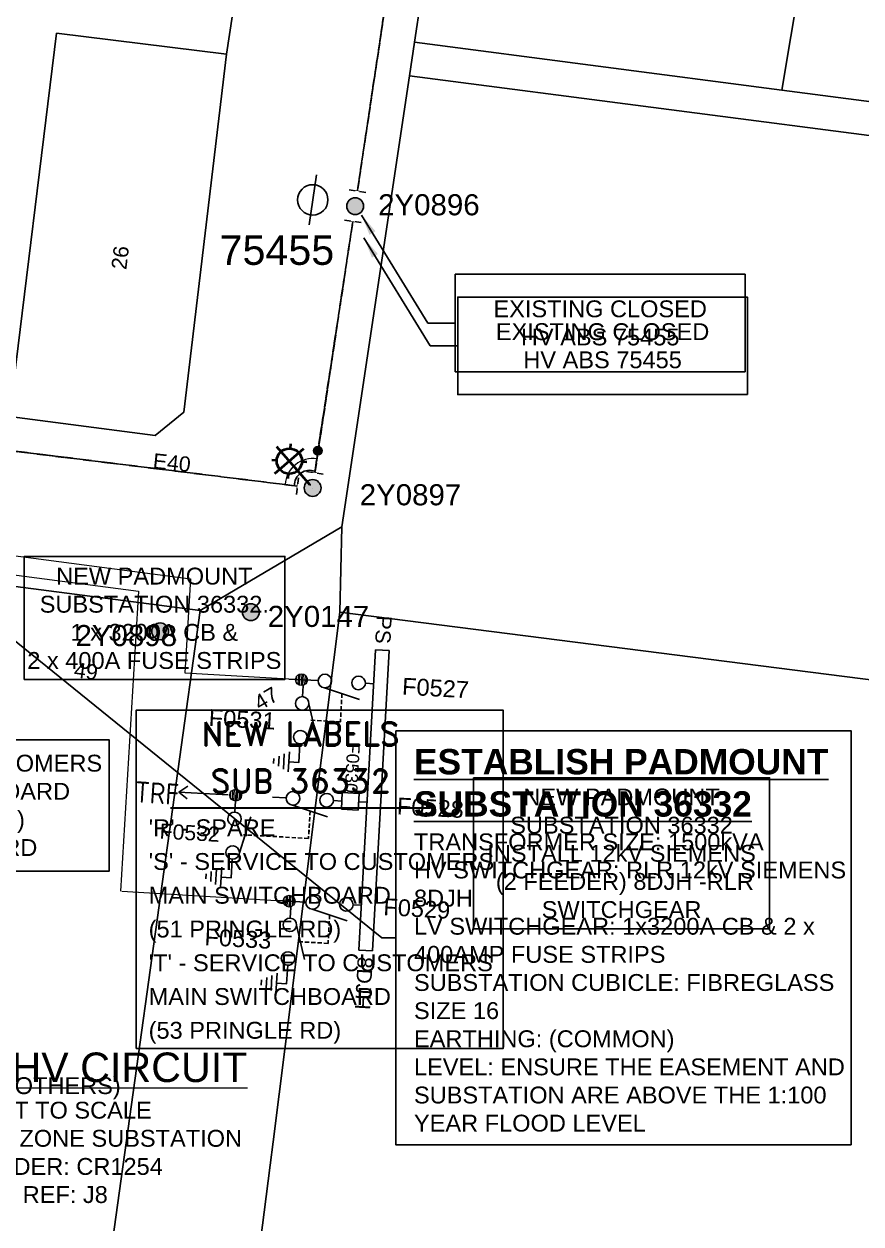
# Model space of a CAD drawing. Header units: metres. Extents: x 15383 to 530218, y 6156255 to 6759712.
# Drawn here: x 306156.3 to 306255.5, y 6192848.5 to 6192990.7 of the extents above; entities that cross this region are included whole.
import ezdxf
from ezdxf.enums import TextEntityAlignment as Align

# ---------------------------------------------------------------- set-up
doc = ezdxf.new("R2010")
doc.units = ezdxf.units.M
for name, pattern in [('A', [0]), ('Cable Exist OH', [1, 1, 0]), ('CENTERX2', [4, 2.5, -0.5, 0.5, -0.5]), ('DASHED', [0.75, 0.5, -0.25])]:
    doc.linetypes.add(name, pattern=pattern)
doc.layers.get('0').update_dxf_attribs({"color": 6})
for name, color, linetype in [('_User Miscellaneous1', 7, 'Continuous'), ('Equip_HV_NEW', 2, 'Continuous'), ('Equip_LV_EXT', 7, 'Continuous'), ('Equip_SP_HV_EXT', 7, 'Continuous'), ('Equip_SP_SL_EXT', 7, 'Continuous'), ('Mains_HV_EXT', 7, 'Continuous'), ('Mains_HV_NEW', 2, 'Continuous'), ('Mains_HV_NEW_Hardwired', 2, 'Continuous'), ('Mains_HV_NEW_U72', 2, 'Continuous'), ('Mains_LV_EXT', 7, 'Continuous'), ('Mains_SL_EXT', 7, 'Continuous'), ('Notes_HV_MISC', 7, 'Continuous'), ('Notes_LV_MISC', 7, 'Continuous'), ('Notes_SP_MISC', 7, 'Continuous'), ('OH_Details_NEW', 2, 'Continuous'), ('OH_Details_SP_MISC', 7, 'Continuous'), ('Services_SL_EXT', 7, 'Continuous'), ('SupportsOH_SP_TR_HV_LV_SL_EXT', 7, 'Continuous')]:
    doc.layers.add(name, color=color, linetype=linetype)
doc.layers.add('Cadastre Land Parcels_SP_EXT', color=9, linetype='Continuous', lineweight=5)
doc.layers.add('Cadastre Roads_SP_EXT', color=9, linetype='Continuous', lineweight=5)
doc.styles.add('ARIAL', font='arial.ttf', dxfattribs={"height": 2})
doc.styles.add('Elec', font='romand__.ttf')
doc.styles.add('HVSW_LABEL', font='arial.ttf')
doc.styles.add('iecARIAL', font='arial.ttf', dxfattribs={"height": 2})
doc.styles.add('IESYMBOL1', font='isocp.shx')
doc.styles.add('POLE_LABEL', font='arial.ttf')
doc.styles.get("Standard").update_dxf_attribs({"font": 'arial.ttf'})
doc.styles.add('SWG_LABEL', font='arial.ttf')
doc.styles.add('SWITCH_LABEL', font='arial.ttf', dxfattribs={"height": 2.5})
doc.linetypes.add('Cable 4', pattern='A,5.25,-0.1,["o",Standard,S=2,R=0,X=1.2,Y=-0.7],-4', length=9.35)
doc.linetypes.add('Cable New UG', pattern='A,7,-0.25,["x",Standard,S=2,R=0,X=0.2,Y=-0.8],-2.1', length=9.35)
doc.dimstyles.get("Standard").update_dxf_attribs({"dimtxt": 0.18, "dimasz": 0.18, "dimexe": 0.18, "dimexo": 0.0625, "dimgap": 0.09, "dimtad": 0, "dimtih": 1, "dimtoh": 1, "dimdec": 4, "dimzin": 0, "dimdsep": 46, "dimtxsty": 'Standard', "dimcen": 0.09, "dimadec": 0, "dimazin": 0, "dimtfac": 1, "dimtdec": 4, "dimtofl": 0, "dimtmove": 0, "dimatfit": 3, "dimfxl": 1, "dimtolj": 1, "dimtzin": 0, "dimarcsym": 0})

# ---------------------------------------------------------------- blocks, each defined once
blk = doc.blocks.new('SL_LANTERN_EXT')
at = {"lineweight": 40}
for p, q in [((0, 1.97), (0, 6.47)), ((-1.46, 5.68), (-1.06, 5.28)), ((1.46, 5.68), (1.06, 5.28)), ((-2.25, 4.22), (2.25, 4.22)), ((-1.46, 2.76), (-1.06, 3.16)), ((1.46, 2.76), (1.06, 3.16)), ((0, 0), (0, 2.72))]:
    blk.add_line(p, q, dxfattribs=at)
blk.add_circle((0, 4.22), 1.5, dxfattribs=at)
at = {"style": 'iecARIAL', "flags": 8}
blk.add_attdef('ASSET_NUM', (1.5, 1.5), '', height=2.5, dxfattribs=at)
for tag, p, height, flags in [('CONSTRUCTED_VOLTAGE', (0.98, -0.65), 0.2, 9), ('CONTROL_TYPE', (0.98, -0.85), 0.2, 9), ('LANTERN_PURPOSE', (0.98, -1.05), 0.2, 9), ('LANTERN_TYPE', (0.98, -1.25), 0.2, 9), ('NO_PHASES', (0.98, -1.45), 0.2, 9), ('LNUMBER', (2.18, -3.25), 2.5, 8), ('OPERATING_VOLTAGE', (0.98, -1.65), 0.2, 9), ('ORIENTATION', (0.98, -1.85), 0.2, 9), ('OWNED_BY', (0.98, -2.05), 0.2, 9), ('STATE', (0.98, -2.25), 0.2, 9), ('USAGE', (0.98, -2.45), 0.2, 9), ('CEXIST', (0.98, -2.65), 0.2, 9), ('CNEW', (0.98, -2.85), 0.2, 9), ('CNUMBER', (0.98, -3.05), 0.2, 9), ('CREMOVE', (0.98, -3.25), 0.2, 9), ('CREPLACE', (0.98, -3.45), 0.2, 9), ('LKINGHEIGHT', (0.98, -3.65), 0.2, 9), ('LBRACKET', (0.98, -3.85), 0.2, 9), ('LBRACKETVOCAB', (0.98, -4.05), 0.2, 9), ('LCATEGORY', (0.98, -4.25), 0.2, 9), ('LCHARGE1', (0.98, -4.45), 0.2, 9), ('LCHARGE1PERCENT', (0.98, -4.65), 0.2, 9), ('LCHARGE2', (0.98, -4.85), 0.2, 9), ('LCHARGE2PERCENT', (0.98, -5.05), 0.2, 9), ('LCHARGE3', (0.98, -5.25), 0.2, 9), ('LCHARGE3PERCENT', (0.98, -5.45), 0.2, 9), ('LEXIST', (0.98, -5.65), 0.2, 9), ('LLAMP', (0.98, -5.85), 0.2, 9), ('LLAMPVOCAB', (0.98, -6.05), 0.2, 9), ('LMAST', (0.98, -6.25), 0.2, 9), ('LMASTVOCAB', (0.98, -6.45), 0.2, 9), ('LNEW', (0.98, -6.65), 0.2, 9), ('LANTNUMBER', (0.98, -6.85), 0.2, 9), ('LOUTREACH', (0.98, -7.25), 0.2, 9), ('LOUTREACHVOCAB', (0.98, -7.45), 0.2, 9), ('LRATECODE', (0.98, -7.65), 0.2, 9), ('LREMOVE', (0.98, -7.85), 0.2, 9), ('LREPLACE', (0.98, -8.05), 0.2, 9), ('LTYPE', (0.98, -8.25), 0.2, 9), ('LTYPEVOCAB', (0.98, -8.45), 0.2, 9), ('LEGEND', (0.98, -8.65), 0.2, 9), ('STREETNAME', (0.98, -9.25), 0.2, 9), ('SUBURB', (0.98, -9.45), 0.2, 1), ('LOCATION', (0.98, -8.85), 0.2, 9), ('NOTES', (0.98, -9.05), 0.2, 9)]:
    blk.add_attdef(tag, p, '', height=height, dxfattribs=dict(flags=flags))
blk = doc.blocks.new('POLE_EXT')
blk.add_hatch(color=256).paths.add_polyline_path([(-1, 0, 1), (1, 0, 1)])
blk.add_lwpolyline([(-1, 0, 1), (1, 0, 1)], format="xyb", close=True)
for tag, height, flags, p in [('pNumber', 2.5, 8, (-17.84, 2.07)), ('OWNED_BY', 0.2, 9, (1.35, -0.4)), ('SPECIAL_USE', 0.2, 9, (1.35, -0.8)), ('STATE', 0.2, 9, (1.35, -1)), ('cLV', 0.2, 9, (1.35, -1.4)), ('PARENT', 0.2, 9, (1.35, -0.6)), ('USAGE', 0.2, 9, (1.35, -1.2)), ('hDepth', 0.2, 9, (1.35, -1.6)), ('hDia', 0.2, 9, (1.35, -1.8)), ('cHV', 0.2, 9, (1.35, -2)), ('LBRACKET', 0.2, 9, (1.35, -2.2)), ('LExisting', 0.2, 9, (1.35, -2.4)), ('LANTNUMBER', 0.2, 9, (1.35, -2.6)), ('LOther', 0.2, 9, (1.35, -2.8)), ('cLinedev', 0.2, 9, (1.35, -3.4)), ('pExisting', 0.2, 9, (1.35, -3.8)), ('LRemove', 0.2, 9, (1.35, -3)), ('LEGEND', 0.2, 9, (1.35, -3.2)), ('LOCATION', 0.2, 9, (1.35, -3.6)), ('PFNUMBER', 0.2, 9, (1.35, -4)), ('NEWPFNUMBER', 0.2, 9, (1.35, -4.2)), ('pFooting', 0.2, 9, (1.35, -4.4)), ('pNew', 0.2, 9, (1.35, -4.6)), ('pRelocate', 0.2, 9, (1.35, -5)), ('pRemove', 0.2, 9, (1.35, -5.2)), ('pReplace', 0.2, 9, (1.35, -5.4)), ('pStay', 0.2, 9, (1.35, -5.6)), ('pType', 0.2, 9, (1.35, -5.8)), ('cspan', 0.2, 9, (1.35, -6)), ('STREETNAME', 0.2, 9, (1.35, -6.2)), ('SUBURB', 0.2, 9, (1.35, -6.4)), ('OPERATED_BY', 0.2, 9, (1.36, -7.01)), ('NOTES', 0.2, 9, (1.35, -6.6)), ('MAINTAINED_BY', 0.2, 9, (1.36, -6.81))]:
    blk.add_attdef(tag, text='', height=height, dxfattribs=dict(flags=flags)).set_placement(p, align=Align.MIDDLE_LEFT)
at = {"style": 'POLE_LABEL'}
for tag, height, flags, p in [('ASSET_NUM', 2.5, 8, (2, 2)), ('STRUCTURE_PLANT_NUMBER', 0.2, 9, (1.35, 0.03)), ('STREET_CODE', 0.2, 9, (1.35, -0.2))]:
    blk.add_attdef(tag, text='', height=height, dxfattribs=dict(at, flags=flags)).set_placement(p, align=Align.MIDDLE_LEFT)
at = {"flags": 1}
blk.add_attdef('Z', (1.35, -7.33), '', height=0.2, dxfattribs=at)
blk = doc.blocks.new('*U142')
blk.add_line((-3, 5.08), (3, 5.08))
blk.add_circle((0, 5.08), 1.8)
at = {"style": 'HVSW_LABEL'}
for tag, height, flags, p in [('ASSET_NUM', 3.5, 8, (2, 2)), ('STREET_CODE', 0.2, 9, (0, -0.2))]:
    blk.add_attdef(tag, text='', height=height, dxfattribs=dict(at, flags=flags)).set_placement(p, align=Align.MIDDLE_LEFT)
at = {"flags": 1}
blk.add_attdef('Z', (0, 0), '', height=0.2, dxfattribs=at)
at = {"flags": 9}
for tag, p in [('ACTUAL_STATUS', (0, -0.4)), ('CONSTRUCTED_VOLTAGE', (0, -0.6)), ('OPERATING_VOLTAGE', (0, -1)), ('ORIENTATION', (0, -1.2)), ('OWNED_BY', (0, -1.4)), ('NO_PHASES', (0, -0.8)), ('STATE', (0, -1.6)), ('SWITCH_TYPE', (0, -1.8)), ('STREETNAME', (0, -2.6)), ('SUBURB', (0, -2.8)), ('USAGE', (0, -2)), ('LEGEND', (0, -2.2)), ('LOCATION', (0, -2.4)), ('NOTES', (0, -3))]:
    blk.add_attdef(tag, text='', height=0.2, dxfattribs=at).set_placement(p, align=Align.MIDDLE_LEFT)
blk = doc.blocks.new('CONNECTOR_NODE_EXT')
h = blk.add_hatch(color=256)
edge = h.paths.add_edge_path()
edge.add_arc((0, 0), 0.5, 0, 360)
blk.add_circle((0, 0), 0.5)
at = {"flags": 1}
blk.add_attdef('Z', (0, 0), '', height=0.2, dxfattribs=at)
at = {"flags": 9}
for tag, p in [('CONNECTOR_TYPE', (0, 0)), ('CONSTRUCTED_VOLTAGE', (0, -0.2)), ('OPERATING_VOLTAGE', (0, -0.6)), ('ORIENTATION', (0, -0.8)), ('SUBTYPE', (0, -1)), ('NO_PHASES', (0, -0.4)), ('USAGE', (0, -1.2)), ('NOTES', (0, -1.4))]:
    blk.add_attdef(tag, text='', height=0.2, dxfattribs=at).set_placement(p, align=Align.MIDDLE_LEFT)
blk = doc.blocks.new('*U146')
for p, q in [((-1.6, 0), (-1.6, 35.66)), ((-1.6, 35.66), (-0.8, 35.66)), ((0, 35.66), (-0.8, 35.66)), ((0, 0), (0, 35.66)), ((-1.6, 0), (-0.8, 0)), ((0, 0), (-0.8, 0))]:
    blk.add_line(p, q)
at = {"style": 'ARIAL'}
blk.add_attdef('SWG_TYPE', text='', height=1.8, rotation=90, dxfattribs=at).set_placement((-0.8, 36.4), align=Align.MIDDLE_LEFT)
blk.add_attdef('SUB_TYPE', text='', height=1.8, rotation=90, dxfattribs=at).set_placement((-0.8, -0.76), align=Align.MIDDLE_RIGHT)
blk = doc.blocks.new('SWG_SIE_ES_NEW')
for p, q in [((-5.79, 0.78), (-1.79, 1.93)), ((0.01, -1.21), (2.41, -1.21)), ((0.31, -1.81), (2.11, -1.81)), ((0.61, -2.41), (1.81, -2.41)), ((0.92, -3.01), (1.52, -3.01))]:
    blk.add_line(p, q)
for points in [[(-5.79, -0.82, -1), (-5.79, 0.78, -1)], [(-1.79, -0.81, -1), (-1.79, 0.79, -1)]]:
    blk.add_lwpolyline(points, format="xyb", close=True)
for points in [[(-6.59, -0.02), (-7.89, -0.02)], [(-0.99, -0.01), (1.21, -0.01), (1.21, -1.21)]]:
    blk.add_lwpolyline(points)
at = {"flags": 1}
blk.add_attdef('Z', (0, 0), '', height=0.2, dxfattribs=at)
at = {"style": 'SWITCH_LABEL', "flags": 9}
blk.add_attdef('STREET_CODE', text='', height=0.2, dxfattribs=at).set_placement((0, -0.2), align=Align.MIDDLE_LEFT)
at = {"flags": 9}
for tag, p in [('ORIENTATION', (0, -0.4)), ('SUBURB', (0, -1)), ('STREETNAME', (0, -1.2)), ('PARENT', (0, -0.6)), ('USAGE', (0, -0.8)), ('LOCATION', (0, -1.4)), ('OPERATED_BY', (0, -2.01)), ('NOTES', (0, -1.6)), ('OWNED_BY', (0, -1.78)), ('MAINTAINED_BY', (0, -2.21))]:
    blk.add_attdef(tag, text='', height=0.2, dxfattribs=at).set_placement(p, align=Align.MIDDLE_LEFT)
at = {"style": 'ARIAL', "flags": 8}
blk.add_attdef('ASSET_NUM', text='', height=2, dxfattribs=at).set_placement((14.3, -5.09), align=Align.MIDDLE_RIGHT)
blk = doc.blocks.new('SWG_SIE_SU_NEW')
blk.add_line((5.81, 0.79), (1.59, 1.94))
at = {"linetype": 'A', "lineweight": 0}
for p, q in [((7.98, 0.35), (7.98, -0.37)), ((8.18, -0.58), (8.18, 0.56)), ((8.38, 0.66), (8.38, -0.68)), ((8.58, -0.71), (8.58, 0.69)), ((8.78, 0.66), (8.78, -0.68)), ((8.98, -0.59), (8.98, 0.56)), ((9.18, 0.35), (9.18, -0.38))]:
    blk.add_line(p, q, dxfattribs=at)
at = {"linetype": 'DASHED'}
blk.add_lwpolyline([(3.7, 1.36), (3.7, 4.73), (7.22, 4.73)], dxfattribs=at)
for points in [[(1, 0), (0, 0)], [(6.6, -0.01), (10.1, -0.01)]]:
    blk.add_lwpolyline(points)
for points in [[(1.8, -0.8, 1), (1.8, 0.8, 1)], [(5.8, -0.81, 1), (5.8, 0.79, 1)]]:
    blk.add_lwpolyline(points, format="xyb", close=True)
at = {"linetype": 'A', "lineweight": 0}
blk.add_circle((8.58, -0.01), 0.7, dxfattribs=at)
at = {"style": 'SWG_LABEL', "flags": 8}
blk.add_attdef('ASSET_NUM', text='', height=2.5, rotation=179.9544, dxfattribs=at).set_placement((-2.4, 0.01), align=Align.MIDDLE_LEFT)
at = {"flags": 1}
blk.add_attdef('Z', (0, 0), '', height=0.2, dxfattribs=at)
at = {"style": 'SWITCH_LABEL', "flags": 9}
blk.add_attdef('STREET_CODE', text='', height=0.2, dxfattribs=at).set_placement((0, 0), align=Align.MIDDLE_LEFT)
at = {"flags": 9}
for tag, p in [('ORIENTATION', (0, -0.2)), ('SUBURB', (0, -0.8)), ('STREETNAME', (0, -1)), ('PARENT', (0, -0.4)), ('USAGE', (0, -0.6)), ('LOCATION', (0, -1.2)), ('NOTES', (0, -1.4)), ('OPERATED_BY', (-0.01, -1.84)), ('OWNED_BY', (-0.01, -1.62)), ('MAINTAINED_BY', (-0.01, -2.05))]:
    blk.add_attdef(tag, text='', height=0.2, dxfattribs=at).set_placement(p, align=Align.MIDDLE_LEFT)
blk = doc.blocks.new('SWG_SIE_TRS_ES_NEW_1')
for p, q in [((-1.79, 0.79), (-6.11, 1.93)), ((0.01, -1.21), (2.41, -1.21)), ((0.31, -1.81), (2.11, -1.81)), ((0.61, -2.41), (1.81, -2.41)), ((0.91, -3.01), (1.51, -3.01))]:
    blk.add_line(p, q)
at = {"linetype": 'A', "lineweight": 0}
for p, q in [((-7.92, 0.18), (-9.26, 0.18)), ((-9.16, 0.38), (-8.02, 0.38)), ((-8.23, 0.58), (-8.95, 0.58)), ((-9.29, -0.02), (-7.89, -0.02)), ((-7.92, -0.22), (-9.26, -0.22)), ((-9.17, -0.42), (-8.02, -0.42)), ((-8.23, -0.62), (-8.95, -0.62))]:
    blk.add_line(p, q, dxfattribs=at)
at = {"linetype": 'DASHED'}
blk.add_lwpolyline([(-7.22, 8.88), (-3.95, 8.88), (-3.95, 1.36)], dxfattribs=at)
for points in [[(-5.79, -0.82, -1), (-5.79, 0.78, -1)], [(-1.79, -0.81, -1), (-1.79, 0.79, -1)]]:
    blk.add_lwpolyline(points, format="xyb", close=True)
for points in [[(-6.59, -0.02), (-8.59, -0.02)], [(-0.99, -0.01), (1.21, -0.01), (1.21, -1.21)]]:
    blk.add_lwpolyline(points)
at = {"linetype": 'A', "lineweight": 0}
blk.add_circle((-8.59, -0.02), 0.7, dxfattribs=at)
at = {"flags": 1}
blk.add_attdef('Z', (0, 0), '', height=0.2, dxfattribs=at)
at = {"style": 'SWITCH_LABEL', "flags": 9}
blk.add_attdef('STREET_CODE', text='', height=0.2, dxfattribs=at).set_placement((0, -0.2), align=Align.MIDDLE_LEFT)
at = {"flags": 9}
for tag, p in [('ORIENTATION', (0, -0.4)), ('SUBURB', (0, -1)), ('STREETNAME', (0, -1.2)), ('PARENT', (0, -0.6)), ('USAGE', (0, -0.8)), ('LOCATION', (0, -1.4)), ('NOTES', (0, -1.6))]:
    blk.add_attdef(tag, text='', height=0.2, dxfattribs=at).set_placement(p, align=Align.MIDDLE_LEFT)
at = {"style": 'SWG_LABEL', "flags": 8}
blk.add_attdef('ASSET_NUM', text='', height=1.8, dxfattribs=at).set_placement((-0.01, -3.89), align=Align.MIDDLE_CENTER)
blk = doc.blocks.new('SWG_SIE_TRF_NOES_NEW')
for p, q in [((7.01, 0.8), (2.79, 1.95)), ((14.68, 0), (20.54, 0))]:
    blk.add_line(p, q)
at = {"linetype": 'DASHED'}
blk.add_lwpolyline([(4.9, 1.38), (4.9, 4.64), (12.61, 4.64)], dxfattribs=at)
for points in [[(2.2, 0.01), (1.2, 0.01)], [(19.54, -0.75), (20.54, 0), (19.54, 0.75)], [(7.8, 0), (9.45, 0)]]:
    blk.add_lwpolyline(points)
for points in [[(3, -0.79, 1), (3, 0.81, 1)], [(7, -0.8, 1), (7, 0.8, 1)]]:
    blk.add_lwpolyline(points, format="xyb", close=True)
at = {"flags": 1}
blk.add_attdef('Z', (0, 0), '', height=0.2, dxfattribs=at)
at = {"style": 'SWITCH_LABEL', "flags": 9}
blk.add_attdef('STREET_CODE', text='', height=0.2, dxfattribs=at).set_placement((0, -0.2), align=Align.MIDDLE_LEFT)
at = {"flags": 9}
for tag, p in [('ORIENTATION', (0, -0.4)), ('SUBURB', (0, -1)), ('STREETNAME', (0, -1.2)), ('PARENT', (0, -0.6)), ('USAGE', (0, -0.8)), ('LOCATION', (0, -1.4)), ('OPERATED_BY', (0, -2.11)), ('NOTES', (0, -1.6)), ('OWNED_BY', (0, -1.89)), ('MAINTAINED_BY', (0, -2.32))]:
    blk.add_attdef(tag, text='', height=0.2, dxfattribs=at).set_placement(p, align=Align.MIDDLE_LEFT)
blk = doc.blocks.new('SWG_SIE_TRF_CB_NOES_NEW1')
at = {"linetype": 'CENTERX2'}
blk.add_blockref('SWG_SIE_TRF_NOES_NEW', (2, 0), dxfattribs=at)
at = {"style": 'IESYMBOL1'}
blk.add_text('TRF', height=2.5, rotation=179.3785, dxfattribs=at).set_placement((25.13, 0.28), align=Align.MIDDLE_CENTER)
blk = doc.blocks.new('CB_SUB_NEW')
at = {"linetype": 'CENTERX2'}
blk.add_lwpolyline([(-1, 1), (1, 1), (1, -1), (-1, -1)], close=True, dxfattribs=at)
blk.add_attdef('ASSET_NUMBER', text='', height=0.8, dxfattribs=at).set_placement((-1.95, 0), align=Align.MIDDLE_RIGHT)
blk = doc.blocks.new('End Shackle_NEW')
blk.add_line((1, 1.81), (-1, 1.81))
at = {"flags": 1}
blk.add_attdef('Z', (0, 0), '', height=0.2, dxfattribs=at)
at = {"flags": 9}
for tag, p in [('CONNECTOR_TYPE', (0, 0)), ('CONSTRUCTED_VOLTAGE', (0, -0.2)), ('OPERATING_VOLTAGE', (0, -0.6)), ('ORIENTATION', (0, -0.8)), ('OWNED_BY', (0, -1)), ('STATE', (0, -1.2)), ('NO_PHASES', (0, -0.4)), ('USAGE', (0, -1.4)), ('OPERATED_BY', (0, -2.01)), ('NOTES', (0, -1.6)), ('MAINTAINED_BY', (0, -1.81))]:
    blk.add_attdef(tag, text='', height=0.2, dxfattribs=at).set_placement(p, align=Align.MIDDLE_LEFT)
blk.add_wipeout([(-0.25, 0), (-0.25, 1.81), (0.25, 1.82), (0.25, 0)])

msp = doc.modelspace()

# ---------------------------------------------------------------- linework, layer by layer
at = {"layer": 'Cadastre Land Parcels_SP_EXT', "linetype": 'Continuous'}
for points in [[(306249.35597, 6193002.02703), (306205.59502, 6193008.564), (306202.59604, 6192988.58404), (306246.15904, 6192982.90496), (306249.35597, 6193002.02703)], [(306294.47901, 6192995.32497), (306249.35597, 6193002.02703), (306246.15904, 6192982.90496), (306291.68099, 6192976.97396), (306294.47901, 6192995.32497)], [(306121.42199, 6192970.97396), (306123.60999, 6192948.12099), (306134.40697, 6192946.771), (306154.59, 6192944.21201), (306160.16096, 6192989.65799), (306180.32598, 6192987.183), (306181.04403, 6192991.83601), (306135.74097, 6192997.42296), (306124.903, 6192998.76703), (306121.42199, 6192970.97396)], [(306154.59, 6192944.21201), (306171.84198, 6192941.97401), (306175.24897, 6192944.75402), (306180.32598, 6192987.183), (306160.16096, 6192989.65799), (306154.59, 6192944.21201)], [(306246.15904, 6192982.90496), (306202.59604, 6192988.58404), (306201.99503, 6192984.59097), (306291.48401, 6192972.99802), (306311.46697, 6192970.55103), (306311.52403, 6192971.58196), (306291.28402, 6192974.02798), (306291.68099, 6192976.97396), (306246.15904, 6192982.90496)], [(306311.46697, 6192970.55103), (306291.48401, 6192972.99802), (306201.99503, 6192984.59097), (306193.97699, 6192931.14602), (306193.74396, 6192921.04899), (306395.21397, 6192895.35903), (306396.653, 6192909.01897), (306400.18498, 6192938.2), (306402.68497, 6192958.808), (306357.08599, 6192964.67797), (306311.46697, 6192970.55103)], [(306180.91197, 6192843.17), (306183.88401, 6192842.79998), (306185.49502, 6192855.469), (306185.83899, 6192858.25704), (306193.74396, 6192921.04899), (306193.97699, 6192931.14602), (306177.17603, 6192921.217), (306166.62196, 6192845.03903), (306180.91197, 6192843.17)], [(306166.62196, 6192845.03903), (306177.17603, 6192921.217), (306151.32903, 6192924.58803), (306138.59199, 6192848.92797), (306156.24597, 6192846.47903), (306166.62196, 6192845.03903)], [(306395.21397, 6192895.35903), (306193.74396, 6192921.04899), (306185.83899, 6192858.25704), (306185.49502, 6192855.469), (306183.88401, 6192842.79998), (306201.16099, 6192829.98097), (306224.70101, 6192827.04497), (306250.37904, 6192823.84203), (306302.12296, 6192817.39198), (306313.822, 6192825.29696), (306321.40403, 6192829.66403), (306329.27199, 6192833.26297), (306337.36998, 6192836.07), (306345.35304, 6192837.85998), (306353.44298, 6192838.85699), (306361.84403, 6192838.90999), (306370.22803, 6192838.13796), (306381.10699, 6192836.55698), (306383.55601, 6192836.66104), (306385.96201, 6192837.78701), (306387.71701, 6192839.78103), (306388.512, 6192842.17397), (306395.21397, 6192895.35903)]]:
    msp.add_lwpolyline(points, close=True, dxfattribs=at)
at = {"layer": 'Cadastre Roads_SP_EXT', "linetype": 'Continuous'}
for points in [[(306151.329, 6192924.58803), (306177.17601, 6192921.21696), (306193.97697, 6192931.14597), (306201.99504, 6192984.59099), (306202.59596, 6192988.584), (306205.595, 6193008.56397)], [(306181.04397, 6192991.83604), (306180.32596, 6192987.18303), (306175.249, 6192944.75398), (306171.84199, 6192941.97402), (306154.58996, 6192944.21204)]]:
    msp.add_lwpolyline(points, dxfattribs=at)
at = {"layer": 'Mains_HV_EXT', "color": 2, "linetype": 'Cable Exist OH', "lineweight": 0}
for points in [[(306195.56274, 6192969.14879), (306204.90779, 6193031.62491), (306215.60062, 6193102.26553)], [(306190.52611, 6192935.75227), (306195.56274, 6192969.14879)], [(306108.563, 6192945.96199), (306190.52611, 6192935.75227)]]:
    msp.add_lwpolyline(points, dxfattribs=at)
at = {"layer": 'Mains_HV_NEW_Hardwired', "color": 2, "linetype": 'Continuous', "lineweight": 0}
msp.add_arc((306190.53593, 6192935.94582), 3.28942, 81.090048, 176.2680611, dxfattribs=at).dxf.unprotected_set("ltscale", 0)
at = {"layer": 'Mains_HV_NEW_U72', "color": 2, "linetype": 'Cable New UG', "lineweight": 0}
for p, q in [((306176.03838, 6192925.00176), (306175.36649, 6192913.85467)), ((306169.89021, 6192923.53317), (306167.74731, 6192887.98134))]:
    msp.add_line(p, q, dxfattribs=at)
at = {"layer": 'Mains_HV_NEW_U72', "color": 2, "linetype": 'Cable New UG', "lineweight": 0, "flags": 128}
for points in [[(306135.78108, 6192930.26038), (306176.03838, 6192925.00176)], [(306131.6067, 6192928.53396), (306169.89021, 6192923.53317)], [(306175.36649, 6192913.85467), (306187.68639, 6192913.11208)], [(306167.90225, 6192887.972), (306186.22872, 6192886.86736)]]:
    msp.add_lwpolyline(points, dxfattribs=at)
at = {"layer": 'Mains_LV_EXT', "linetype": 'Cable Exist OH'}
for points in [[(306201.5921, 6193009.18846), (306195.56271, 6192969.14869), (306191.14535, 6192940.17228)], [(306190.52615, 6192935.75224), (306154.24893, 6192940.21499)], [(306191.14535, 6192940.17228), (306190.52615, 6192935.75224)]]:
    msp.add_lwpolyline(points, dxfattribs=at)
at = {"layer": 'Mains_LV_EXT', "linetype": 'Continuous'}
msp.add_lwpolyline([(306190.79625, 6192937.73431, 0.532896628), (306188.36154, 6192936.01859)], format="xyb", dxfattribs=at)
at = {"layer": 'Mains_SL_EXT', "linetype": 'Cable Exist OH'}
for points in [[(306201.5921, 6193009.18846), (306195.56271, 6192969.14869), (306190.52615, 6192935.75224)], [(306190.52615, 6192935.75224), (306148.56898, 6192940.94705), (306108.56308, 6192945.96201)]]:
    msp.add_lwpolyline(points, dxfattribs=at)
at = {"layer": 'Notes_HV_MISC', "color": 7, "linetype": 'Continuous'}
msp.add_line((306195.98496, 6192898.554), (306196.98809, 6192898.49847), dxfattribs=at)
at = {"layer": 'Notes_HV_MISC'}
msp.add_lwpolyline([(306241.78169, 6192949.53319), (306207.43453, 6192949.53319), (306207.43453, 6192961.07887), (306241.78169, 6192961.07887)], close=True, dxfattribs=at)
at = {"layer": 'Notes_HV_MISC', "linetype": 'Continuous'}
msp.add_lwpolyline([(306209.59949, 6192901.40844), (306244.68683, 6192901.40844), (306244.68683, 6192883.50078), (306209.59949, 6192883.50078)], close=True, dxfattribs=at)
at = {"layer": 'Notes_LV_MISC', "color": 7, "lineweight": 30}
msp.add_line((306173.68596, 6192897.82651), (306204.48596, 6192897.82651), dxfattribs=at)
at = {"layer": 'Notes_LV_MISC'}
for points in [[(306156.3329, 6192913.05438), (306187.23611, 6192913.05438), (306187.23611, 6192927.64321), (306156.3329, 6192927.64321)], [(306169.59888, 6192869.32981), (306213.11191, 6192869.32981), (306213.11191, 6192909.40792), (306169.59888, 6192909.40792)], [(306128.42018, 6192890.33904), (306166.41159, 6192890.33904), (306166.41159, 6192905.89876), (306128.42018, 6192905.89876)]]:
    msp.add_lwpolyline(points, close=True, dxfattribs=at)
at = {"layer": 'Notes_SP_MISC'}
msp.add_lwpolyline([(306242.06697, 6192946.82538), (306207.7198, 6192946.82538), (306207.7198, 6192958.37106), (306242.06697, 6192958.37106)], close=True, dxfattribs=at)
at = {"layer": 'Notes_SP_MISC', "linetype": 'Continuous'}
msp.add_lwpolyline([(306200.37547, 6192906.98395), (306254.356, 6192906.98395), (306254.356, 6192857.90752), (306200.37547, 6192857.90752)], close=True, dxfattribs=at)
at = {"layer": 'OH_Details_SP_MISC', "color": 2, "linetype": 'Continuous', "lineweight": 0}
for points in [[(306195.56274, 6192969.14879), (306201.59212, 6193009.18845), (306205.99669, 6193038.79403)], [(306083.54097, 6192937.03503), (306108.56314, 6192945.9639), (306148.56903, 6192940.94697), (306190.52611, 6192935.75227), (306195.56274, 6192969.14879)]]:
    msp.add_lwpolyline(points, dxfattribs=at)

# ---------------------------------------------------------------- block references
at = {"layer": 'Equip_HV_NEW', "linetype": 'CENTERX2', "rotation": 176.8312225530153}
msp.add_blockref('*U146', (306197.98886, 6192916.57518), dxfattribs=at).add_auto_attribs({'SUB_TYPE': 'PS', 'SWG_TYPE': '8DJH'})
at = {"layer": 'Equip_HV_NEW', "linetype": 'CENTERX2'}
ref = msp.add_blockref('SWG_SIE_SU_NEW', (306197.7703, 6192912.54222), dxfattribs=dict(at, rotation=176.8312225530153))
ref.add_attrib('ASSET_NUM', 'F0527', dxfattribs={"layer": '0', "height": 2, "rotation": 356.7855964, "style": 'ARIAL'}).set_placement((306201.13896, 6192912.26658), align=Align.MIDDLE_LEFT)
ref = msp.add_blockref('SWG_SIE_ES_NEW', (306188.9802, 6192904.43638), dxfattribs=dict(at, rotation=266.8312225530153))
ref.add_attrib('ASSET_NUM', 'F0531', dxfattribs={"layer": '0', "height": 2, "rotation": 356.7855964, "style": 'ARIAL'}).set_placement((306186.12888, 6192908.11038), align=Align.MIDDLE_RIGHT)
ref = msp.add_blockref('CB_SUB_NEW', (306194.98649, 6192898.60928), dxfattribs=dict(at, rotation=176.8312225530153))
ref.add_attrib('ASSET_NUMBER', 'F0530', dxfattribs={"layer": '0', "linetype": 'CENTERX2', "height": 1.5, "rotation": 266.8312225}).set_placement((306195.06118, 6192899.60667), align=Align.MIDDLE_RIGHT)
ref = msp.add_blockref('SWG_SIE_TRF_CB_NOES_NEW1', (306197.18198, 6192898.46893), dxfattribs=dict(at, rotation=176.8312225530153))
ref.add_attrib('ASSET_NUM', 'F0528', dxfattribs={"layer": '0', "height": 2, "rotation": 356.7855964, "style": 'ARIAL'}).set_placement((306200.52692, 6192898.07137), align=Align.MIDDLE_LEFT)
ref = msp.add_blockref('SWG_SIE_TRS_ES_NEW_1', (306180.95275, 6192890.7635), dxfattribs=dict(at, rotation=266.8312225530153))
ref.add_attrib('ASSET_NUM', 'F0532', dxfattribs={"layer": '0', "height": 1.8, "rotation": 356.7855964, "style": 'SWG_LABEL'}).set_placement((306179.51653, 6192894.69613), align=Align.MIDDLE_RIGHT)
ref = msp.add_blockref('SWG_SIE_SU_NEW', (306196.31262, 6192886.2975), dxfattribs=dict(at, rotation=176.8312225530153))
ref.add_attrib('ASSET_NUM', 'F0529', dxfattribs={"layer": '0', "height": 2, "rotation": 356.7855964, "style": 'ARIAL'}).set_placement((306198.92514, 6192886.13015), align=Align.MIDDLE_LEFT)
ref = msp.add_blockref('SWG_SIE_ES_NEW', (306187.52252, 6192878.19166), dxfattribs=dict(at, rotation=266.8312225530153))
ref.add_attrib('ASSET_NUM', 'F0533', dxfattribs={"layer": '0', "height": 2, "rotation": 356.7855964, "style": 'ARIAL'}).set_placement((306185.63599, 6192882.11832), align=Align.MIDDLE_RIGHT)
at = {"layer": 'Equip_LV_EXT'}
msp.add_blockref('CONNECTOR_NODE_EXT', (306191.14533, 6192940.17234), dxfattribs=at)
at = {"layer": 'Equip_SP_HV_EXT'}
ref = msp.add_blockref('*U142', (306195.56269, 6192969.14877), dxfattribs=dict(at, rotation=81.48078279564986))
ref.add_attrib('ASSET_NUM', '75455', dxfattribs={"layer": '0', "height": 3.5, "style": 'HVSW_LABEL'}).set_placement((306179.49013, 6192965.69719), align=Align.TOP_LEFT)
at = {"layer": 'Equip_SP_SL_EXT', "rotation": 40.90875931825097}
msp.add_blockref('SL_LANTERN_EXT', (306190.52612, 6192935.7523), dxfattribs=at)
at = {"layer": 'Services_SL_EXT'}
ref = msp.add_blockref('POLE_EXT', (306183.198, 6192921.03297), dxfattribs=at)
ref.add_attrib('ASSET_NUM', '2Y0147', dxfattribs={"layer": '0', "height": 2.5, "style": 'POLE_LABEL'}).set_placement((306185.198, 6192921.78297), align=Align.TOP_LEFT)
ref = msp.add_blockref('POLE_EXT', (306172.45598, 6192918.75802), dxfattribs=at)
ref.add_attrib('ASSET_NUM', '2Y0898', dxfattribs={"layer": '0', "height": 2.5, "style": 'POLE_LABEL'}).set_placement((306174.45598, 6192919.50802), align=Align.TOP_RIGHT)

# ---------------------------------------------------------------- texts
at = {"layer": 'Cadastre Land Parcels_SP_EXT'}
for s, rotation, p in [('26', 83.077881, (306168.4336, 6192961.55616)), ('49', 352.570679, (306162.1625, 6192913.32656)), ('47', 30.576273, (306184.26187, 6192909.31282))]:
    msp.add_text(s, height=1.8, rotation=rotation, dxfattribs=at).set_placement(p)
at = {"layer": 'Mains_LV_EXT'}
msp.add_text('E40', height=1.8, rotation=354.1203175, dxfattribs=at).set_placement((306171.52199, 6192938.08961))
at = {"layer": 'Notes_HV_MISC', "linetype": 'Cable 4', "insert": (306224.60811, 6192955.30603), "char_height": 2, "attachment_point": 5}
msp.add_mtext_dynamic_manual_height_columns('EXISTING CLOSED HV ABS 75455', width=27.1994417, gutter_width=4, heights=[0], dxfattribs=at)
at = {"layer": 'Notes_HV_MISC', "linetype": 'Continuous', "insert": (306227.14316, 6192892.43753), "char_height": 2, "attachment_point": 5, "style": 'iecARIAL'}
msp.add_mtext_dynamic_manual_height_columns('NEW PADMOUNT SUBSTATION 36332\\PINSTALL 12kV SIEMENS\\P (2 FEEDER) 8DJH -RLR SWITCHGEAR', width=37.4710138, gutter_width=10, heights=[0], dxfattribs=at)
at = {"layer": 'Notes_HV_MISC', "lineweight": 0, "insert": (306161.20243, 6192859.90496), "char_height": 3, "attachment_point": 5, "style": 'iecARIAL'}
msp.add_mtext_dynamic_manual_height_columns('{\\H1.1667x;\\LFINAL HV CIRCUIT\\P\\H0.57141x;\\lNOT TO SCALE\\PCORRIMAL ZONE SUBSTATION\\PFEEDER: CR1254\\PREF: J8}', width=68.5194967, gutter_width=10, heights=[0], dxfattribs=at)
at = {"layer": 'Notes_LV_MISC', "linetype": 'Cable 4', "char_height": 2, "attachment_point": 5}
for s, width, insert in [('NEW PADMOUNT SUBSTATION 36332. \\P1 x 3200A CB &\\P2 x 400A FUSE STRIPS', 35.0389983, (306171.76051, 6192920.29281)), (' SERVICE TO CUSTOMERS MAIN SWITCHBOARD\\P(BY OTHERS) \\P51 PRINGLE RD', 37.3717972, (306147.41588, 6192898.1189))]:
    msp.add_mtext_dynamic_manual_height_columns(s, width=width, gutter_width=4, heights=[0], dxfattribs=dict(at, insert=insert))
at = {"layer": 'Notes_LV_MISC', "color": 7, "insert": (306189.08596, 6192903.80792), "char_height": 2.8, "attachment_point": 5, "line_spacing_factor": 1.2, "style": 'Elec'}
msp.add_mtext('NEW LABELS\\PSUB 36332', dxfattribs=at)
at = {"layer": 'Notes_LV_MISC', "color": 7, "insert": (306171.08596, 6192883.17574), "char_height": 2, "width": 82.8722572, "attachment_point": 4, "line_spacing_factor": 1.2}
msp.add_mtext("'R' - SPARE\\P'S' - SERVICE TO CUSTOMERS \\PMAIN SWITCHBOARD\\P(51 PRINGLE RD)\\P'T' - SERVICE TO CUSTOMERS\\PMAIN SWITCHBOARD\\P(53 PRINGLE RD)", dxfattribs=at)
at = {"layer": 'Notes_LV_MISC', "lineweight": 0, "insert": (306119.50392, 6192864.60957), "char_height": 2, "attachment_point": 4, "style": 'iecARIAL'}
msp.add_mtext_dynamic_manual_height_columns('NEW SERVICE CABLE (BY OTHERS)', width=60.8664998, gutter_width=10, heights=[0], dxfattribs=at)
at = {"layer": 'Notes_SP_MISC', "linetype": 'Cable 4', "insert": (306224.89338, 6192952.59822), "char_height": 2, "attachment_point": 5}
msp.add_mtext_dynamic_manual_height_columns('EXISTING CLOSED HV ABS 75455', width=27.1994417, gutter_width=4, heights=[0], dxfattribs=at)
at = {"layer": 'Notes_SP_MISC', "linetype": 'Continuous', "insert": (306202.53512, 6192882.12392), "char_height": 2, "attachment_point": 4, "style": 'iecARIAL'}
msp.add_mtext_dynamic_manual_height_columns('{\\fArial|b1|i0|c0|p34;\\H1.5x;\\LESTABLISH PADMOUNT SUBSTATION 36332 \\P}TRANSFORMER SIZE: 1500kVA \\PHV SWITCHGEAR: RLR 12kV SIEMENS 8DJH \\PLV SWITCHGEAR: 1x3200A CB & 2 x 400AMP FUSE STRIPS\\PSUBSTATION CUBICLE: FIBREGLASS SIZE 16\\PEARTHING: (COMMON)\\PLEVEL: ENSURE THE EASEMENT AND SUBSTATION ARE ABOVE THE 1:100 YEAR FLOOD LEVEL', width=51.8208821, gutter_width=10, heights=[0], dxfattribs=at)

# ---------------------------------------------------------------- leaders
at = {"layer": 'Notes_HV_MISC', "linetype": 'Continuous'}
msp.add_leader([(306196.31232, 6192968.10642), (306204.17392, 6192955.30603), (306207.43453, 6192955.30603)], dimstyle='Standard', override={"dimasz": 2.5, "dimfxl": 1.25}, dxfattribs=at)
at = {"layer": 'Notes_SP_MISC', "linetype": 'Continuous'}
for points in [[(306196.5976, 6192965.39862), (306204.4592, 6192952.59822), (306207.7198, 6192952.59822)], [(306150.76678, 6192921.23004), (306198.74379, 6192882.44574), (306200.37547, 6192882.44574)]]:
    msp.add_leader(points, dimstyle='Standard', override={"dimasz": 2.5, "dimfxl": 1.25}, dxfattribs=at)

# ---------------------------------------------------------------- next in the draw order: block references
at = {"layer": 'Mains_HV_NEW', "color": 2, "linetype": 'Cable New UG', "lineweight": 0, "rotation": 82.89951569804697}
msp.add_blockref('End Shackle_NEW', (306190.52611, 6192935.75227), dxfattribs=at).dxf.unprotected_set("ltscale", 0)
at = {"layer": 'OH_Details_NEW', "color": 2, "linetype": 'Cable New UG', "lineweight": 0, "rotation": 171.4236801448529}
msp.add_blockref('End Shackle_NEW', (306195.56274, 6192969.14879), dxfattribs=at).dxf.unprotected_set("ltscale", 0)

# ---------------------------------------------------------------- next in the draw order: block references
at = {"layer": 'Mains_HV_NEW', "color": 2, "linetype": 'Cable New UG', "lineweight": 0, "rotation": 351.4236801448529}
msp.add_blockref('End Shackle_NEW', (306190.52611, 6192935.75227), dxfattribs=at).dxf.unprotected_set("ltscale", 0)
at = {"layer": 'OH_Details_NEW', "color": 2, "linetype": 'Cable New UG', "lineweight": 0, "rotation": 351.4364386922681}
msp.add_blockref('End Shackle_NEW', (306195.56274, 6192969.14879), dxfattribs=at).dxf.unprotected_set("ltscale", 0)

# ---------------------------------------------------------------- next in the draw order: block references
at = {"layer": 'Mains_HV_NEW', "color": 2, "linetype": 'Cable New UG', "lineweight": 0, "rotation": 351.4928822778938}
msp.add_blockref('End Shackle_NEW', (306195.56274, 6192969.14879), dxfattribs=at).dxf.unprotected_set("ltscale", 0)
at = {"layer": 'SupportsOH_SP_TR_HV_LV_SL_EXT'}
ref = msp.add_blockref('POLE_EXT', (306190.52611, 6192935.75227), dxfattribs=at)
ref.add_attrib('ASSET_NUM', '2Y0897', dxfattribs={"layer": '0', "height": 2.5, "style": 'POLE_LABEL'}).set_placement((306196.10243, 6192932.94808), align=Align.BOTTOM_LEFT)

# ---------------------------------------------------------------- next in the draw order: block references
at = {"layer": 'Mains_HV_NEW', "color": 2, "linetype": 'Cable New UG', "lineweight": 0, "rotation": 171.6087671656537}
msp.add_blockref('End Shackle_NEW', (306195.56274, 6192969.14879), dxfattribs=at).dxf.unprotected_set("ltscale", 0)

# ---------------------------------------------------------------- next in the draw order: linework, layer by layer
at = {"layer": '_User Miscellaneous1', "lineweight": 0}
msp.add_circle((306130.20115, 6192931.43217), 36676.4716, dxfattribs=at)

# ---------------------------------------------------------------- next in the draw order: block references
at = {"layer": 'SupportsOH_SP_TR_HV_LV_SL_EXT'}
ref = msp.add_blockref('POLE_EXT', (306195.56274, 6192969.14879), dxfattribs=at)
ref.add_attrib('ASSET_NUM', '2Y0896', dxfattribs={"layer": '0', "height": 2.5, "style": 'POLE_LABEL'}).set_placement((306198.2837, 6192967.32187), align=Align.BOTTOM_LEFT)

doc.saveas('drawing.dxf')
